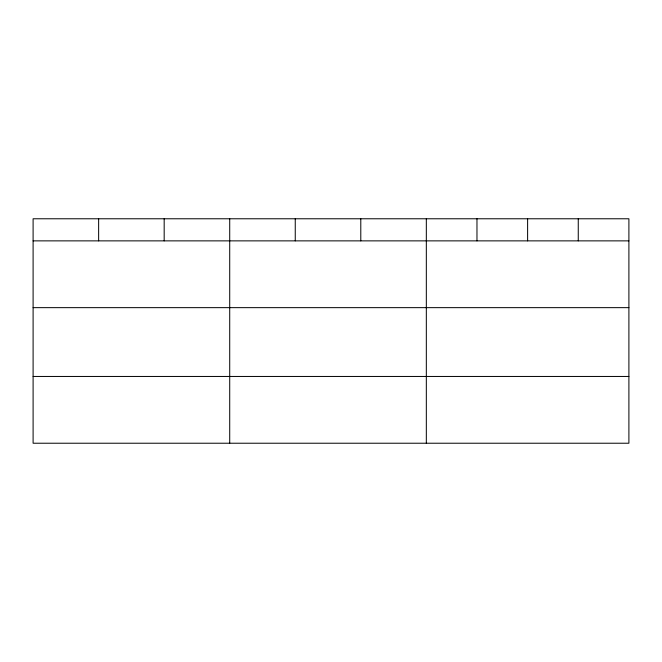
<?xml version="1.0" encoding="UTF-8"?>
<svg xmlns="http://www.w3.org/2000/svg" width="662" height="662" viewBox="0 0 662 662"><rect width="100%" height="100%" fill="white"/><g stroke="black" fill="none" stroke-linecap="round" stroke-linejoin="round"><path stroke-width="0.99" d="M628.9 307.648L628.9 218.774L33.1 218.774L33.1 443.226L628.9 443.226L628.9 307.648L33.1 307.648M33.1 240.869L628.9 240.869M33.1 376.455L628.9 376.455M578.257 218.774L578.257 240.869M527.614 218.774L527.614 240.869M476.971 218.774L476.971 240.869M426.328 218.774L426.328 443.226M360.79 218.774L360.79 240.869M295.252 218.774L295.252 240.869M229.714 218.774L229.714 443.226M164.176 218.774L164.176 240.869M98.638 218.774L98.638 240.869"/></g></svg>
